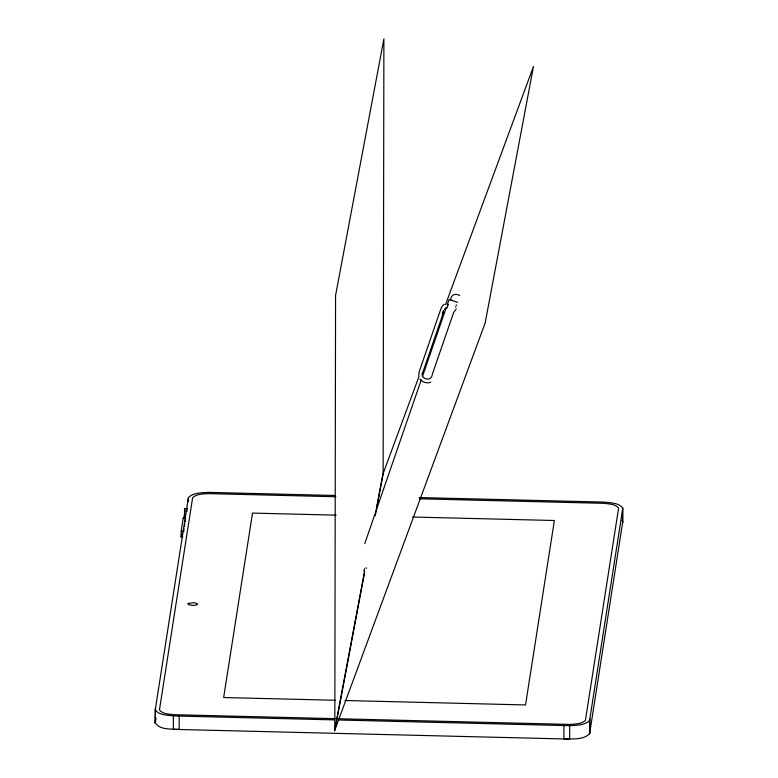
<?xml version="1.0" encoding="UTF-8"?>
<svg xmlns="http://www.w3.org/2000/svg" width="778" height="778" viewBox="0 0 778 778"><rect width="100%" height="100%" fill="white"/><g stroke="black" fill="none" stroke-linecap="round" stroke-linejoin="round"><path stroke-width="1.17" d="M335.512 495.498L208.348 492.377C201.697 492.882 193.489 492.503 188.451 497.521L155.25 709.847L155.23 723.268L156.057 717.958M155.522 708.136L155.123 722.548C159.422 730.27 171.452 728.743 179.173 729.501L179.193 716.071M155.25 709.847C159.072 715.342 167.348 715.05 173.387 715.925L173.368 729.356L569.671 739.09L569.7 725.67L338.167 719.981M188.188 501.47L188.188 499.233M188.451 500.876L188.451 497.521M563.894 725.524L563.875 738.954C572.345 738.711 583.879 740.345 589.899 733.236L589.86 718.804M622.799 508.199L589.588 720.525L589.568 733.946L622.77 521.62L622.799 508.199C618.977 502.695 610.701 502.996 604.662 502.111L419.245 497.56M622.526 509.911L622.507 523.331L622.731 521.338L622.06 520.346M184.775 513.188L184.26 517.069L184.726 508.491L187.206 508.559M185.728 518.031L183.248 517.963L181.186 531.16L181.138 536.83L182.83 536.956M183.637 531.714L184.036 528.826M186.749 511.564L187.07 509.434M181.177 536.917L181.731 533.319M184.415 526.424L184.794 524.022M185.164 521.63L185.543 519.227M364.629 571.062L334.521 730.95L485.161 322.987L533.475 66.441L445.531 304.616M376.319 509.007L382.834 474.405L419.021 376.406M364.483 573.016L334.812 730.523L335.571 295.446L383.894 38.9L383.136 473.987L375.268 515.746M443.713 311.793L423.242 371.125C418.428 378.614 431.557 383.068 432.344 374.199L453.613 312.591L456.219 308.876M364.756 543.647L421.229 379.946M422.415 376.513L446.105 308.078M450.627 300.454C450.374 294.57 455.772 292.966 459.817 295.572M363.822 570.906L364.59 568.689M447.194 304.937L448.984 299.783M442.167 313.729L443.431 310.305M444.481 309.605L445.386 308M589.588 720.525C584.56 725.543 576.352 725.154 569.7 725.67M447.486 304.499L447.613 304.344A2.101 0.574 -83.8 0 1 447.904 304.305A2.12 0.584 -82.7 0 1 448.031 304.47M444.316 304.247L442.439 305.861L440.931 308.72L419.167 371.796L418.729 375.589M430.73 382.222C427.093 383.797 422.386 382.261 420.042 379.158M335.872 496.753L208.339 493.612C203.068 494.03 196.708 493.816 192.633 497.677L159.441 709.896C162.592 714.146 168.972 713.99 173.766 714.7L335.299 718.668M419.673 498.805L604.282 503.347C609.077 504.056 615.456 503.901 618.598 508.151L585.416 720.36C581.341 724.23 574.971 724.007 569.7 724.425L338.945 718.755M184.318 511.127L186.798 511.185M336.164 515.153L252.51 513.091L223.665 697.526L335.201 700.268M412.534 517.03L554.383 520.511L525.539 704.946L344.897 700.511M181.186 531.16L183.666 531.218M173.387 715.925L334.53 719.893M449.431 299.569L457.678 302.379M456.054 304.966L456.803 305.219M455.325 306.736L456.054 306.989M365.923 567.901L366.71 568.164M184.726 508.491L184.814 509.113M183.248 517.963L183.326 518.586M446.407 307.621L446.533 308.01A2.12 0.574 -58.8 0 0 446.698 308.01A2.159 0.622 -61.4 0 0 447.068 307.767L448.128 304.976A2.188 0.652 -79.4 0 0 448.011 304.519M188.101 603.514L188.422 604.642L192.604 605.479L196.182 605.138L197.797 604.136L194.344 602.629L188.101 603.514"/></g></svg>
